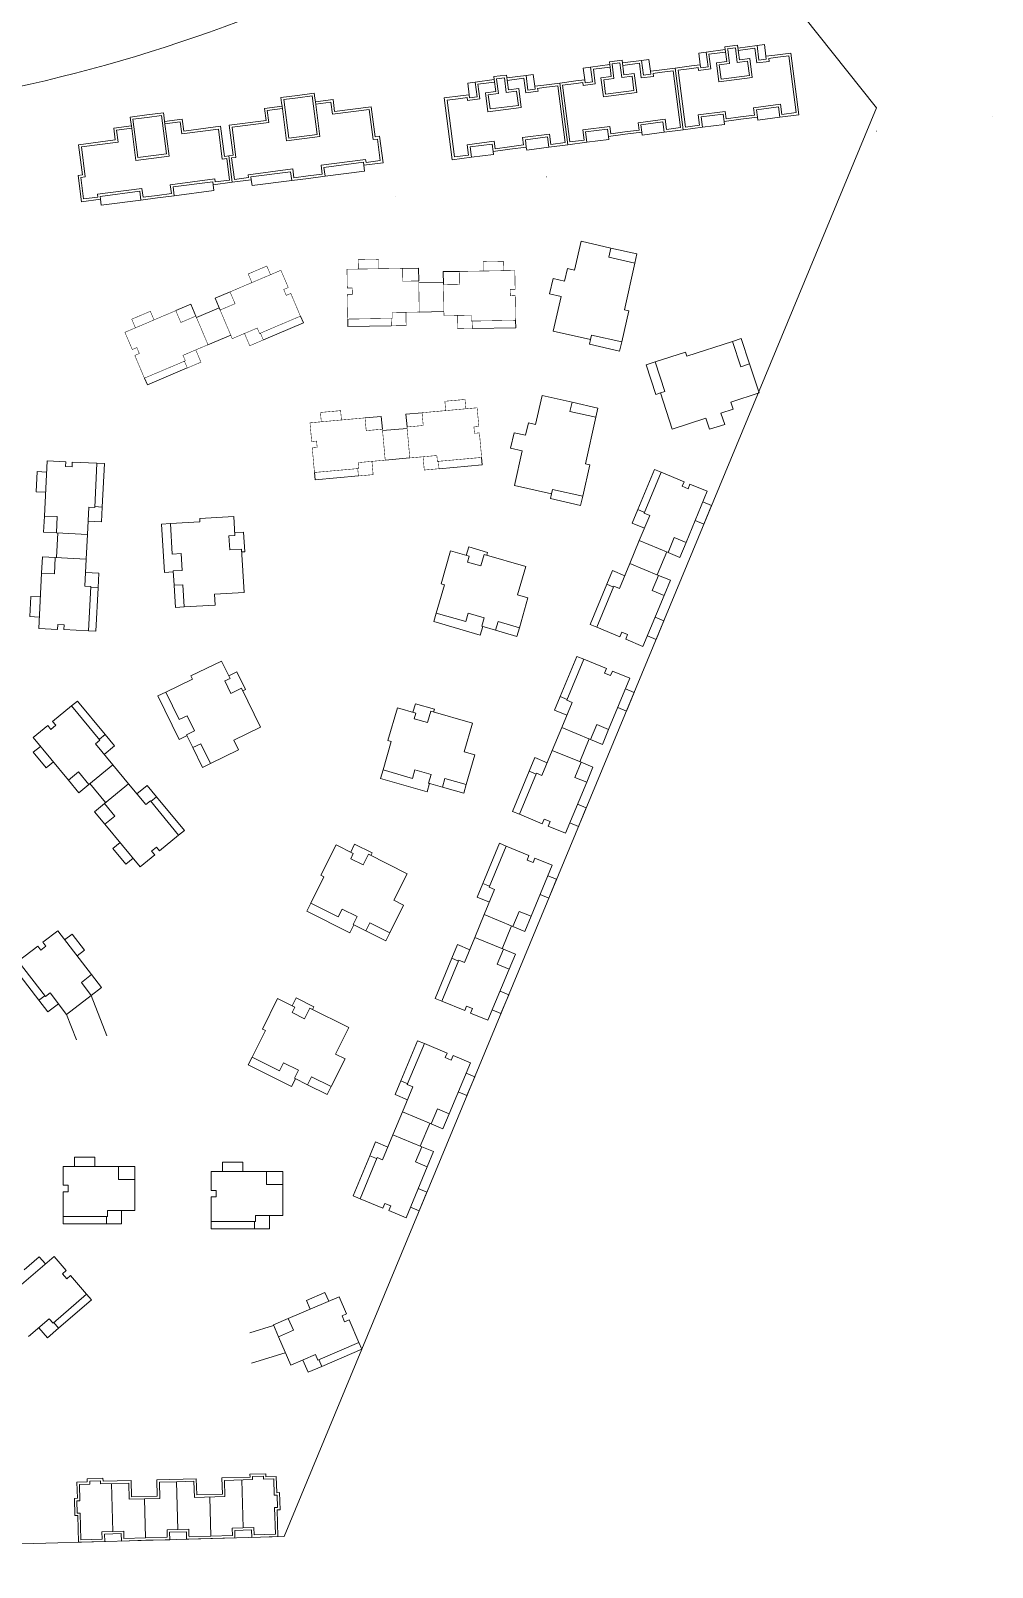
# Model space of a CAD drawing. Extents: x 195225 to 258225, y 4041 to 48538.
# Drawn here: x 206483 to 208431, y 7054 to 10166 of the extents above; entities that cross this region are included whole.
import ezdxf

# ---------------------------------------------------------------- set-up
doc = ezdxf.new("R2010")
doc.units = 0
doc.header["$LTSCALE"] = 1000
doc.header["$MEASUREMENT"] = 0
doc.layers.add('140', color=2, linetype='Continuous', lineweight=5)
doc.layers.add('DingDianTu', color=5, linetype='Continuous', lineweight=0)

# ---------------------------------------------------------------- blocks, each defined once
blk = doc.blocks.new('dafasfd')
at = {"layer": 'DingDianTu', "color": 7, "const_width": 100}
blk.add_lwpolyline([(36368038, 16363912), (36368954, 16361479), (36372042, 16362641), (36374261, 16356745), (36369114, 16354807), (36369537, 16353684), (36361113, 16350514), (36359352, 16355194), (36360288, 16355546), (36359830, 16356763), (36358894, 16356410), (36357556, 16359967)], close=True, dxfattribs=at)
for points in [[(36363546, 16362221), (36362876, 16363999), (36359039, 16362555), (36359708, 16360777)], [(36371734, 16355794), (36372686, 16353267), (36369878, 16352210), (36369350, 16353614)]]:
    blk.add_lwpolyline(points, dxfattribs=at)
at = {"layer": 'DingDianTu', "color": 7}
for points in [[(36368038, 16363912), (36371127, 16365074), (36372042, 16362641)], [(36369878, 16352210), (36361642, 16349110), (36361113, 16350514)]]:
    blk.add_lwpolyline(points, dxfattribs=at)
blk = doc.blocks.new('*E118')
at = {"layer": 'DingDianTu', "color": 7, "xscale": 0.001000002024510444, "yscale": 0.001000000163912773, "zscale": 0.001, "rotation": 339.3761177849276}
blk.add_blockref('dafasfd', (22613, -20413), dxfattribs=at)
blk = doc.blocks.new('*E117')
at = {"layer": 'DingDianTu', "color": 7, "xscale": 0.001000002024510444, "yscale": 0.001000000163912773, "zscale": 0.001, "rotation": 339.3761177849276}
blk.add_blockref('dafasfd', (22613, -20413), dxfattribs=at)
blk = doc.blocks.new('*E116')
at = {"layer": 'DingDianTu', "color": 7, "xscale": 0.001000002024510444, "yscale": 0.001000000163912773, "zscale": 0.001, "rotation": 339.3761177849276}
blk.add_blockref('dafasfd', (22613, -20413), dxfattribs=at)
blk = doc.blocks.new('*E115')
at = {"layer": 'DingDianTu', "color": 7, "xscale": 0.001000002024510444, "yscale": 0.001000000163912773, "zscale": 0.001, "rotation": 339.3761177849276}
blk.add_blockref('dafasfd', (22613, -20413), dxfattribs=at)
blk = doc.blocks.new('*E114')
at = {"layer": 'DingDianTu', "color": 7, "xscale": 0.001000002024510444, "yscale": 0.001000000163912773, "zscale": 0.001, "rotation": 339.3761177849276}
blk.add_blockref('dafasfd', (22612.58, -20413.34), dxfattribs=at)
blk = doc.blocks.new('*E113')
at = {"layer": 'DingDianTu', "color": 7, "xscale": 0.001000002024510444, "yscale": 0.001000000163912773, "zscale": 0.001, "rotation": 339.3761177849276}
blk.add_blockref('dafasfd', (22612.58, -20413.34), dxfattribs=at)
blk = doc.blocks.new('*E112')
at = {"layer": 'DingDianTu', "color": 7, "xscale": 0.001000002024510444, "yscale": 0.001000000163912773, "zscale": 0.001, "rotation": 339.3761177849276}
blk.add_blockref('dafasfd', (22612.58, -20413.34), dxfattribs=at)
blk = doc.blocks.new('*E111')
at = {"layer": 'DingDianTu', "color": 7, "xscale": 0.001000002024510444, "yscale": 0.001000000163912773, "zscale": 0.001, "rotation": 339.3761177849276}
blk.add_blockref('dafasfd', (22612.58, -20413.34), dxfattribs=at)
blk = doc.blocks.new('*E110')
at = {"layer": 'DingDianTu', "color": 7, "xscale": 0.001000002024510444, "yscale": 0.001000000163912773, "zscale": 0.001, "rotation": 339.3761177849276}
blk.add_blockref('dafasfd', (22612.58, -20413.34), dxfattribs=at)
blk = doc.blocks.new('*E109')
at = {"layer": 'DingDianTu', "color": 7, "xscale": 0.001000002024510444, "yscale": 0.001000000163912773, "zscale": 0.001, "rotation": 339.3761177849276}
blk.add_blockref('dafasfd', (22612.58, -20413.34), dxfattribs=at)

msp = doc.modelspace()

# ---------------------------------------------------------------- linework, layer by layer
at = {"layer": '140', "color": 7}
for p, q in [((208196.5, 10010), (207707.2, 10624.7)), ((207836.4, 10120.9), (207851.3, 10122.8)), ((207839.5, 10097.1), (207836.4, 10120.9)), ((207890, 10127.8), (207851.3, 10122.8)), ((207851.3, 10122.8), (207855.2, 10093)), ((207890.6, 10122.8), (207856.9, 10118.5)), ((207856.9, 10118.5), (207860.8, 10088.7)), ((207915, 10137.1), (207889.2, 10133.7)), ((207889.2, 10133.7), (207890, 10127.8)), ((207890, 10127.8), (207893.1, 10104)), ((207910.7, 10131.5), (207894.8, 10129.4)), ((207894.8, 10129.4), (207895, 10128.4)), ((207895, 10128.4), (207898.7, 10099.7)), ((207914.5, 10101.7), (207910.7, 10131.5)), ((207915.8, 10131.1), (207915, 10137.1)), ((207918.9, 10107.3), (207915, 10137.1)), ((207954.5, 10136.1), (207915.8, 10131.1)), ((207950.1, 10130.5), (207916.4, 10126.2)), ((207954, 10100.8), (207950.1, 10130.5)), ((207969.3, 10138.1), (207954.5, 10136.1)), ((207958.3, 10106.4), (207954.5, 10136.1)), ((207972.4, 10114.3), (207969.3, 10138.1)), ((207990.3, 10116.6), (207972.4, 10114.3)), ((208023, 10120.8), (207990.3, 10116.6)), ((208039.2, 9995.9), (208023, 10120.8)), ((207602.4, 10090.5), (207617.3, 10092.5)), ((207605.5, 10066.7), (207602.4, 10090.5)), ((207656, 10097.5), (207617.3, 10092.5)), ((207617.3, 10092.5), (207621.1, 10062.7)), ((207656.6, 10092.5), (207622.9, 10088.1)), ((207622.9, 10088.1), (207626.7, 10058.4)), ((207681, 10106.8), (207655.2, 10103.4)), ((207655.2, 10103.4), (207656, 10097.5)), ((207656, 10097.5), (207659, 10073.7)), ((207676.6, 10101.2), (207660.8, 10099.1)), ((207660.8, 10099.1), (207660.9, 10098.1)), ((207660.9, 10098.1), (207664.6, 10069.4)), ((207680.5, 10071.4), (207676.6, 10101.2)), ((207681.7, 10100.8), (207681, 10106.8)), ((207684.8, 10077), (207681, 10106.8)), ((207720.4, 10105.8), (207681.7, 10100.8)), ((207716.1, 10100.2), (207682.4, 10095.9)), ((207720, 10070.5), (207716.1, 10100.2)), ((207735.3, 10107.8), (207720.4, 10105.8)), ((207724.3, 10076.1), (207720.4, 10105.8)), ((207738.4, 10084), (207735.3, 10107.8)), ((207756.2, 10086.3), (207738.4, 10084)), ((207788.9, 10090.5), (207756.2, 10086.3)), ((207821.7, 10094.7), (207788.9, 10090.5)), ((207805.1, 9965.5), (207788.9, 10090.5)), ((207788.9, 10090.5), (207805.1, 9965.5)), ((207822.3, 10089.8), (207794.6, 10086.2)), ((207794.6, 10086.2), (207809.5, 9971.1)), ((207839.5, 10097.1), (207821.7, 10094.7)), ((207835.2, 10091.5), (207822.3, 10089.8)), ((207836, 10085.5), (207835.2, 10091.5)), ((207860.8, 10088.7), (207836, 10085.5)), ((207840.3, 10091.1), (207839.5, 10097.1)), ((207855.2, 10093), (207840.3, 10091.1)), ((207893.1, 10104), (207872.3, 10101.3)), ((207872.3, 10101.3), (207877.3, 10062.6)), ((207898.7, 10099.7), (207877.9, 10097)), ((207877.9, 10097), (207881.6, 10068.2)), ((207935.4, 10104.4), (207914.5, 10101.7)), ((207939.7, 10110), (207918.9, 10107.3)), ((207939.1, 10075.7), (207935.4, 10104.4)), ((207944.7, 10071.4), (207939.7, 10110)), ((207978.8, 10104), (207954, 10100.8)), ((207973.2, 10108.3), (207958.3, 10106.4)), ((207972.4, 10114.3), (207973.2, 10108.3)), ((207990.9, 10111.6), (207978, 10110)), ((207978, 10110), (207978.8, 10104)), ((208018.7, 10115.2), (207990.9, 10111.6)), ((208033.6, 10000.2), (208018.7, 10115.2)), ((207368.4, 10060.2), (207383.2, 10062.1)), ((207371.4, 10036.4), (207368.4, 10060.2)), ((207421.9, 10067.1), (207383.2, 10062.1)), ((207383.2, 10062.1), (207387.1, 10032.4)), ((207422.6, 10062.2), (207388.8, 10057.8)), ((207388.8, 10057.8), (207392.7, 10028.1)), ((207446.9, 10076.4), (207421.1, 10073.1)), ((207421.1, 10073.1), (207421.9, 10067.1)), ((207421.9, 10067.1), (207425, 10043.3)), ((207442.6, 10070.8), (207426.7, 10068.8)), ((207426.7, 10068.8), (207426.9, 10067.8)), ((207426.9, 10067.8), (207430.6, 10039)), ((207446.5, 10041.1), (207442.6, 10070.8)), ((207447.7, 10070.5), (207446.9, 10076.4)), ((207450.8, 10046.7), (207446.9, 10076.4)), ((207486.4, 10075.5), (207447.7, 10070.5)), ((207482.1, 10069.9), (207448.3, 10065.5)), ((207485.9, 10040.1), (207482.1, 10069.9)), ((207501.2, 10077.4), (207486.4, 10075.5)), ((207490.2, 10045.7), (207486.4, 10075.5)), ((207504.3, 10053.6), (207501.2, 10077.4)), ((207522.2, 10055.9), (207504.3, 10053.6)), ((207554.9, 10060.2), (207522.2, 10055.9)), ((207550.6, 10054.6), (207522.8, 10051)), ((207565.5, 9939.5), (207550.6, 10054.6)), ((207587.6, 10064.4), (207554.9, 10060.2)), ((207571.1, 9935.2), (207554.9, 10060.2)), ((207554.9, 10060.2), (207571.1, 9935.2)), ((207588.3, 10059.5), (207560.5, 10055.9)), ((207560.5, 10055.9), (207575.4, 9940.8)), ((207605.5, 10066.7), (207587.6, 10064.4)), ((207601.2, 10061.1), (207588.3, 10059.5)), ((207601.9, 10055.2), (207601.2, 10061.1)), ((207626.7, 10058.4), (207601.9, 10055.2)), ((207606.3, 10060.8), (207605.5, 10066.7)), ((207621.1, 10062.7), (207606.3, 10060.8)), ((207659, 10073.7), (207638.2, 10071)), ((207638.2, 10071), (207643.2, 10032.3)), ((207664.6, 10069.4), (207643.8, 10066.7)), ((207643.8, 10066.7), (207647.5, 10037.9)), ((207701.3, 10074.1), (207680.5, 10071.4)), ((207705.6, 10079.7), (207684.8, 10077)), ((207705.1, 10045.3), (207701.3, 10074.1)), ((207710.7, 10041), (207705.6, 10079.7)), ((207744.7, 10073.7), (207720, 10070.5)), ((207739.1, 10078), (207724.3, 10076.1)), ((207738.4, 10084), (207739.1, 10078)), ((207756.9, 10081.3), (207744, 10079.6)), ((207744, 10079.6), (207744.7, 10073.7)), ((207784.6, 10084.9), (207756.9, 10081.3)), ((207799.5, 9969.9), (207784.6, 10084.9)), ((207877.3, 10062.6), (207944.7, 10071.4)), ((207881.6, 10068.2), (207939.1, 10075.7)), ((207023.7, 10035.2), (206990, 10030.9)), ((206990, 10030.9), (206991.3, 10020.4)), ((207024.4, 10030.3), (206995.6, 10026.5)), ((206995.6, 10026.5), (207005.7, 9948.7)), ((207023.7, 10035.2), (207057.4, 10039.6)), ((207053.1, 10034), (207024.4, 10030.3)), ((207063.2, 9956.1), (207053.1, 10034)), ((207057.4, 10039.6), (207058.8, 10029.2)), ((207058.8, 10029.2), (207059.7, 10022)), ((207059.7, 10022), (207095.4, 10026.7)), ((207095.4, 10026.7), (207098.5, 10002.5)), ((207353.6, 10034.1), (207320.9, 10029.9)), ((207320.9, 10029.9), (207337.1, 9904.9)), ((207354.2, 10029.1), (207326.5, 10025.5)), ((207326.5, 10025.5), (207341.4, 9910.5)), ((207371.4, 10036.4), (207353.6, 10034.1)), ((207367.1, 10030.8), (207354.2, 10029.1)), ((207367.9, 10024.9), (207367.1, 10030.8)), ((207392.7, 10028.1), (207367.9, 10024.9)), ((207372.2, 10030.5), (207371.4, 10036.4)), ((207387.1, 10032.4), (207372.2, 10030.5)), ((207425, 10043.3), (207404.2, 10040.6)), ((207404.2, 10040.6), (207409.2, 10002)), ((207430.6, 10039), (207409.8, 10036.3)), ((207409.8, 10036.3), (207413.5, 10007.6)), ((207467.3, 10043.8), (207446.5, 10041.1)), ((207471.6, 10049.4), (207450.8, 10046.7)), ((207471, 10015), (207467.3, 10043.8)), ((207476.6, 10010.7), (207471.6, 10049.4)), ((207510.7, 10043.4), (207485.9, 10040.1)), ((207505.1, 10047.7), (207490.2, 10045.7)), ((207504.3, 10053.6), (207505.1, 10047.7)), ((207522.8, 10051), (207509.9, 10049.3)), ((207509.9, 10049.3), (207510.7, 10043.4)), ((207643.2, 10032.3), (207710.7, 10041)), ((207647.5, 10037.9), (207705.1, 10045.3)), ((206718.3, 9995.6), (206684.5, 9991.3)), ((206718.3, 9995.6), (206752, 10000)), ((206747.7, 9994.4), (206718.9, 9990.7)), ((206757.8, 9916.6), (206747.7, 9994.4)), ((206752, 10000), (206753.3, 9989.6)), ((206992.3, 10013.3), (206956.6, 10008.7)), ((206956.6, 10008.7), (206959.7, 9984.6)), ((206992.9, 10008.3), (206962.2, 10004.4)), ((206962.2, 10004.4), (206965.3, 9980.2)), ((206991.3, 10020.4), (206992.3, 10013.3)), ((206992.3, 10013.3), (207001.4, 9943.1)), ((206996.3, 7116), (208196.5, 10010)), ((207068.8, 9951.8), (207059.7, 10022)), ((207060.3, 10017.1), (207091.1, 10021.1)), ((207091.1, 10021.1), (207094.2, 9996.9)), ((207094.2, 9996.9), (207168.6, 10006.6)), ((207098.5, 10002.5), (207172.9, 10012.2)), ((207168.6, 10006.6), (207176.5, 9945.6)), ((207172.9, 10012.2), (207180.8, 9951.2)), ((207409.2, 10002), (207476.6, 10010.7)), ((207413.5, 10007.6), (207471, 10015)), ((207835.5, 9995.7), (207890.1, 10002.8)), ((207838.2, 9974.9), (207835.5, 9995.7)), ((207841.1, 9991.4), (207885.7, 9997.2)), ((207885.7, 9997.2), (207887.7, 9982.3)), ((207890.1, 10002.8), (207892, 9987.9)), ((207892, 9987.9), (207920.7, 9991.6)), ((207920.7, 9991.6), (207949.5, 9995.3)), ((207947.6, 10010.2), (208002.1, 10017.3)), ((207949.5, 9995.3), (207947.6, 10010.2)), ((207953.2, 10005.9), (207997.8, 10011.7)), ((207955.1, 9991), (207953.2, 10005.9)), ((207997.8, 10011.7), (208000.5, 9990.9)), ((208000.5, 9990.9), (208039.2, 9995.9)), ((208002.1, 10017.3), (208004.8, 9996.5)), ((208004.8, 9996.5), (208033.6, 10000.2)), ((206686.8, 9973.7), (206651.1, 9969.1)), ((206651.1, 9969.1), (206654.2, 9945)), ((206687.5, 9968.8), (206656.7, 9964.8)), ((206656.7, 9964.8), (206659.8, 9940.7)), ((206684.5, 9991.3), (206685.9, 9980.9)), ((206685.9, 9980.9), (206686.8, 9973.7)), ((206686.8, 9973.7), (206695.9, 9903.5)), ((206718.9, 9990.7), (206690.1, 9987)), ((206690.1, 9987), (206700.2, 9909.1)), ((206753.3, 9989.6), (206754.3, 9982.5)), ((206754.3, 9982.5), (206790, 9987.1)), ((206763.4, 9912.2), (206754.3, 9982.5)), ((206754.9, 9977.5), (206785.6, 9981.5)), ((206785.6, 9981.5), (206788.8, 9957.4)), ((206788.8, 9957.4), (206863.1, 9967)), ((206790, 9987.1), (206793.1, 9963)), ((206793.1, 9963), (206867.5, 9972.6)), ((206863.1, 9967), (206871, 9906)), ((206867.5, 9972.6), (206875.4, 9911.6)), ((206959.7, 9984.6), (206885.3, 9974.9)), ((206885.3, 9974.9), (206893.2, 9913.9)), ((206965.3, 9980.2), (206890.9, 9970.6)), ((206890.9, 9970.6), (206898.8, 9909.6)), ((207601.5, 9965.4), (207656, 9972.4)), ((207604.2, 9944.6), (207601.5, 9965.4)), ((207607.1, 9961.1), (207651.7, 9966.8)), ((207609.8, 9940.2), (207607.1, 9961.1)), ((207651.7, 9966.8), (207653.6, 9952)), ((207656, 9972.4), (207657.9, 9957.6)), ((207657.9, 9957.6), (207686.7, 9961.3)), ((207686.7, 9961.3), (207715.5, 9965)), ((207687.3, 9956.3), (207721.1, 9960.7)), ((207713.5, 9979.9), (207768.1, 9987)), ((207715.5, 9965), (207713.5, 9979.9)), ((207719.1, 9975.6), (207763.8, 9981.4)), ((207721.1, 9960.7), (207719.1, 9975.6)), ((207721.8, 9954.8), (207721.1, 9960.7)), ((207766.5, 9960.5), (207721.8, 9954.8)), ((207763.8, 9981.4), (207766.5, 9960.5)), ((207766.5, 9960.5), (207805.1, 9965.5)), ((207768.1, 9987), (207770.8, 9966.1)), ((207770.8, 9966.1), (207799.5, 9969.9)), ((207805.1, 9965.5), (207843.8, 9970.6)), ((207809.5, 9971.1), (207838.2, 9974.9)), ((207843.8, 9970.6), (207841.1, 9991.4)), ((207843.8, 9970.6), (207888.4, 9976.3)), ((207887.7, 9982.3), (207921.4, 9986.7)), ((207888.4, 9976.3), (207887.7, 9982.3)), ((207921.4, 9986.7), (207955.1, 9991)), ((207955.9, 9985.1), (207955.1, 9991)), ((208000.5, 9990.9), (207955.9, 9985.1)), ((206654.2, 9945), (206579.9, 9935.3)), ((206579.9, 9935.3), (206587.8, 9874.4)), ((206659.8, 9940.7), (206585.5, 9931)), ((206585.5, 9931), (206593.4, 9870.1)), ((207001.4, 9943.1), (207068.8, 9951.8)), ((207005.7, 9948.7), (207063.2, 9956.1)), ((207176.5, 9945.6), (207185.4, 9946.8)), ((207180.8, 9951.2), (207189.7, 9952.4)), ((207185.4, 9946.8), (207191.1, 9903.1)), ((207189.7, 9952.4), (207196.7, 9898.8)), ((207367.4, 9935.1), (207422, 9942.1)), ((207370.1, 9914.2), (207367.4, 9935.1)), ((207373, 9930.7), (207417.7, 9936.5)), ((207375.7, 9909.9), (207373, 9930.7)), ((207417.7, 9936.5), (207419.6, 9921.6)), ((207422, 9942.1), (207423.9, 9927.2)), ((207423.9, 9927.2), (207452.7, 9931)), ((207452.7, 9931), (207481.4, 9934.7)), ((207453.3, 9926), (207487, 9930.4)), ((207479.5, 9949.6), (207534, 9956.6)), ((207481.4, 9934.7), (207479.5, 9949.6)), ((207485.1, 9945.3), (207529.7, 9951)), ((207487, 9930.4), (207485.1, 9945.3)), ((207487.8, 9924.4), (207487, 9930.4)), ((207532.4, 9930.2), (207487.8, 9924.4)), ((207529.7, 9951), (207532.4, 9930.2)), ((207532.4, 9930.2), (207571.1, 9935.2)), ((207534, 9956.6), (207536.7, 9935.8)), ((207536.7, 9935.8), (207565.5, 9939.5)), ((207571.1, 9935.2), (207609.8, 9940.2)), ((207575.4, 9940.8), (207604.2, 9944.6)), ((207609.8, 9940.2), (207654.4, 9946)), ((207653.6, 9952), (207687.3, 9956.3)), ((207654.4, 9946), (207653.6, 9952)), ((206695.9, 9903.5), (206763.4, 9912.2)), ((206700.2, 9909.1), (206757.8, 9916.6)), ((206871, 9906), (206880, 9907.2)), ((206875.4, 9911.6), (206884.3, 9912.8)), ((206880, 9907.2), (206885.6, 9863.6)), ((206893.2, 9913.9), (206884.3, 9912.8)), ((206884.3, 9912.8), (206891.2, 9859.2)), ((206884.3, 9912.8), (206891.2, 9859.2)), ((206898.8, 9909.6), (206889.9, 9908.5)), ((206889.9, 9908.5), (206895.5, 9864.8)), ((207161.5, 9905.4), (207071.3, 9893.7)), ((207157.2, 9899.8), (207076.9, 9889.3)), ((207158, 9893.8), (207157.2, 9899.8)), ((207196.7, 9898.8), (207158, 9893.8)), ((207162.3, 9899.4), (207161.5, 9905.4)), ((207191.1, 9903.1), (207162.3, 9899.4)), ((207337.1, 9904.9), (207375.7, 9909.9)), ((207341.4, 9910.5), (207370.1, 9914.2)), ((207375.7, 9909.9), (207420.4, 9915.7)), ((207419.6, 9921.6), (207453.3, 9926)), ((207420.4, 9915.7), (207419.6, 9921.6)), ((206587.8, 9874.4), (206578.8, 9873.2)), ((206578.8, 9873.2), (206585.8, 9819.7)), ((206593.4, 9870.1), (206584.4, 9868.9)), ((206584.4, 9868.9), (206590.1, 9825.3)), ((206895.5, 9864.8), (206924.3, 9868.6)), ((206923.5, 9874.5), (207013.8, 9886.2)), ((206924.3, 9868.6), (206923.5, 9874.5)), ((206929.1, 9870.2), (207009.5, 9880.6)), ((206929.9, 9864.2), (206929.1, 9870.2)), ((207009.5, 9880.6), (207011.8, 9862.8)), ((207011.8, 9862.8), (207045.5, 9867.1)), ((207013.8, 9886.2), (207016.1, 9868.4)), ((207016.1, 9868.4), (207044.8, 9872.1)), ((207073.6, 9875.8), (207044.8, 9872.1)), ((207079.2, 9871.5), (207045.5, 9867.1)), ((207071.3, 9893.7), (207073.6, 9875.8)), ((207076.9, 9889.3), (207079.2, 9871.5)), ((207079.2, 9871.5), (207159.5, 9881.9)), ((207159.5, 9881.9), (207158, 9893.8)), ((206618.1, 9834.9), (206708.3, 9846.6)), ((206623.7, 9830.6), (206704, 9841)), ((206704, 9841), (206706.3, 9823.2)), ((206708.3, 9846.6), (206710.6, 9828.8)), ((206768.2, 9836.2), (206739.4, 9832.5)), ((206856.1, 9865.8), (206765.8, 9854.1)), ((206765.8, 9854.1), (206768.2, 9836.2)), ((206851.8, 9860.2), (206771.4, 9849.8)), ((206771.4, 9849.8), (206773.8, 9831.9)), ((206773.8, 9831.9), (206854.1, 9842.3)), ((206852.5, 9854.2), (206851.8, 9860.2)), ((206891.2, 9859.2), (206852.5, 9854.2)), ((206854.1, 9842.3), (206852.5, 9854.2)), ((206856.9, 9859.8), (206856.1, 9865.8)), ((206885.6, 9863.6), (206856.9, 9859.8)), ((206891.2, 9859.2), (206929.9, 9864.2)), ((206929.9, 9864.2), (206931.4, 9852.3)), ((206931.4, 9852.3), (207011.8, 9862.8)), ((206585.8, 9819.7), (206624.5, 9824.7)), ((206590.1, 9825.3), (206618.9, 9829)), ((206618.9, 9829), (206618.1, 9834.9)), ((206624.5, 9824.7), (206623.7, 9830.6)), ((206624.5, 9824.7), (206626, 9812.8)), ((206626, 9812.8), (206706.3, 9823.2)), ((206706.3, 9823.2), (206740, 9827.6)), ((206710.6, 9828.8), (206739.4, 9832.5)), ((206773.8, 9831.9), (206740, 9827.6)), ((207598, 9739.6), (207584.9, 9681.1)), ((207658.5, 9726), (207598, 9739.6)), ((207654.4, 9707.5), (207658.5, 9726)), ((207711.2, 9714.2), (207658.5, 9726)), ((207707, 9695.6), (207711.2, 9714.2)), ((207570.2, 9684.4), (207564.5, 9659)), ((207584.9, 9681.1), (207570.2, 9684.4)), ((207707, 9695.6), (207654.4, 9707.5)), ((207685.8, 9601), (207707, 9695.6)), ((207319.1, 9657.1), (207269.1, 9656.3)), ((207541.1, 9664.3), (207534.1, 9633)), ((207564.5, 9659), (207541.1, 9664.3)), ((207534.1, 9633), (207557.5, 9627.8)), ((207557.5, 9627.8), (207541.7, 9557.5)), ((206864.7, 9604.9), (206818.6, 9585.3)), ((207320.1, 9597.1), (207270.1, 9596.3)), ((207680.3, 9535.6), (207694.5, 9599)), ((207694.5, 9599), (207685.8, 9601)), ((207541.7, 9557.5), (207616.8, 9540.6)), ((206888.1, 9549.7), (206842.1, 9530.1)), ((207614.7, 9530.9), (207616.8, 9540.6)), ((207676.1, 9517.1), (207614.7, 9530.9)), ((207616.8, 9540.6), (207618.8, 9549.4)), ((207618.8, 9549.4), (207680.3, 9535.6)), ((207680.3, 9535.6), (207676.1, 9517.1)), ((207812.3, 9506.7), (207904.6, 9536.7)), ((207904.6, 9536.7), (207922.6, 9542.6)), ((207904.6, 9536.7), (207921.3, 9485.3)), ((207922.6, 9542.6), (207939.4, 9491.2)), ((207747.8, 9495.1), (207729.7, 9489.2)), ((207747.8, 9495.1), (207809.6, 9515.2)), ((207767.3, 9435.2), (207747.8, 9495.1)), ((207809.6, 9515.2), (207812.3, 9506.7)), ((207729.7, 9489.2), (207749.2, 9429.3)), ((207921.3, 9485.3), (207939.4, 9491.2)), ((207939.4, 9491.2), (207958.6, 9432.3)), ((207749.2, 9429.3), (207758.7, 9432.4)), ((207758.7, 9432.4), (207767.3, 9435.2)), ((207782.5, 9359.2), (207758.7, 9432.4)), ((207958.6, 9432.3), (207901.5, 9413.7)), ((207519.1, 9427.2), (207505.9, 9368.7)), ((207579.6, 9413.6), (207519.1, 9427.2)), ((207575.4, 9395.1), (207579.6, 9413.6)), ((207632.2, 9401.8), (207579.6, 9413.6)), ((207628.1, 9383.2), (207632.2, 9401.8)), ((207901.5, 9413.7), (207906.2, 9399.4)), ((207491.3, 9372), (207485.6, 9346.6)), ((207505.9, 9368.7), (207491.3, 9372)), ((207628.1, 9383.2), (207575.4, 9395.1)), ((207606.8, 9288.6), (207628.1, 9383.2)), ((207851, 9381.5), (207782.5, 9359.2)), ((207858.4, 9358.7), (207851, 9381.5)), ((207906.2, 9399.4), (207881.4, 9391.4)), ((207881.4, 9391.4), (207888.9, 9368.6)), ((207245.6, 9360.5), (207195.8, 9356)), ((207462.2, 9351.9), (207455.1, 9320.7)), ((207485.6, 9346.6), (207462.2, 9351.9)), ((207888.9, 9368.6), (207858.4, 9358.7)), ((207455.1, 9320.7), (207478.5, 9315.4)), ((207478.5, 9315.4), (207462.8, 9245.1)), ((206516.3, 9295), (206510.7, 9183.1)), ((206554.2, 9293.1), (206516.3, 9295)), ((206553.7, 9283.1), (206554.2, 9293.1)), ((206566.7, 9282.5), (206553.7, 9283.1)), ((206567.2, 9292.4), (206566.7, 9282.5)), ((206617.1, 9289.9), (206567.2, 9292.4)), ((206612.6, 9200.1), (206617.1, 9289.9)), ((206632.1, 9289.2), (206617.1, 9289.9)), ((206627.7, 9201.3), (206632.1, 9289.2)), ((207251, 9300.7), (207201.2, 9296.3)), ((207601.3, 9223.2), (207615.6, 9286.6)), ((207615.6, 9286.6), (207606.8, 9288.6)), ((207712.8, 9196.2), (207746.5, 9277.5)), ((207746.5, 9277.5), (207760.4, 9271.8)), ((206494.1, 9232), (206496.1, 9273)), ((206496.1, 9273), (206515.1, 9272)), ((207462.8, 9245.1), (207537.9, 9228.3)), ((207725.9, 9188.6), (207760.4, 9271.8)), ((207760.4, 9271.8), (207806.6, 9252.6)), ((207806.6, 9252.6), (207802.7, 9243.4)), ((207814.8, 9238.4), (207818.6, 9247.6)), ((207818.6, 9247.6), (207853.7, 9233.1)), ((206513.1, 9231.1), (206494.1, 9232)), ((207535.7, 9218.5), (207537.9, 9228.3)), ((207597.1, 9204.7), (207535.7, 9218.5)), ((207537.9, 9228.3), (207539.9, 9237)), ((207539.9, 9237), (207601.3, 9223.2)), ((207601.3, 9223.2), (207597.1, 9204.7)), ((207802.7, 9243.4), (207814.8, 9238.4)), ((207853.7, 9233.1), (207810.8, 9129.6)), ((206510.7, 9183.1), (206509, 9150.2)), ((206510.7, 9183.1), (206536.6, 9181.8)), ((206597.9, 9145.7), (206600.7, 9200.7)), ((206600.7, 9200.7), (206612.6, 9200.1)), ((206627.7, 9201.3), (206612.7, 9202.1)), ((206626.2, 9171.3), (206627.7, 9201.3)), ((206825.4, 9178.3), (206894.3, 9182.4)), ((206894.3, 9182.4), (206896.6, 9143.5)), ((207701.3, 9168.5), (207712.8, 9196.2)), ((207712.8, 9196.2), (207726.7, 9190.5)), ((207715.9, 9133.2), (207737, 9184)), ((207737, 9184), (207725.9, 9188.6)), ((207862.4, 9204.6), (207844.9, 9211.8)), ((207846.7, 9166.7), (207862.4, 9204.6)), ((206536.6, 9181.8), (206535, 9148.9)), ((206599.3, 9172.7), (206626.2, 9171.3)), ((206748, 9166.6), (206765.9, 9167.7)), ((206753.8, 9068.8), (206748, 9166.6)), ((206765.9, 9167.7), (206825.8, 9171.3)), ((206769.6, 9105.8), (206765.9, 9167.7)), ((206825.8, 9171.3), (206825.4, 9178.3)), ((207726.3, 9158.2), (207701.3, 9168.5)), ((207829.2, 9174), (207846.7, 9166.7)), ((206509, 9150.2), (206535, 9148.9)), ((206535, 9148.9), (206597.9, 9145.7)), ((206538, 9148.7), (206535.5, 9098.8)), ((206597.9, 9145.7), (206595.4, 9095.8)), ((206896.6, 9143.5), (206884.6, 9142.7)), ((206884.6, 9142.7), (206886.3, 9114.8)), ((206914.2, 9150.5), (206896.2, 9149.4)), ((206916.6, 9110.6), (206914.2, 9150.5)), ((207370.3, 9120.4), (207365.3, 9103.1)), ((207408.7, 9109.4), (207370.3, 9120.4)), ((207715.9, 9133.2), (207696.8, 9087)), ((207774.1, 9109.1), (207715.9, 9133.2)), ((207786.8, 9139.6), (207774.1, 9109.1)), ((207810.8, 9129.6), (207786.8, 9139.6)), ((207810.8, 9129.6), (207798.1, 9099.1)), ((206504.9, 9067.3), (206506.5, 9100.2)), ((206506.5, 9100.2), (206532.5, 9098.9)), ((206530.8, 9066), (206532.5, 9098.9)), ((206532.5, 9098.9), (206595.4, 9095.8)), ((206595.4, 9095.8), (206592.7, 9040.9)), ((206787.6, 9106.9), (206769.6, 9105.8)), ((206789.6, 9072.9), (206787.6, 9106.9)), ((206886.3, 9114.8), (206910.3, 9116.2)), ((206910.3, 9116.2), (206915.5, 9028.4)), ((206910.6, 9110.2), (206916.6, 9110.6)), ((207314.5, 9046), (207333.6, 9112.3)), ((207333.6, 9112.3), (207371.1, 9101.5)), ((207371.1, 9101.5), (207367.8, 9089.9)), ((207367.8, 9089.9), (207394.7, 9082.2)), ((207394.7, 9082.2), (207401.3, 9105.3)), ((207401.3, 9105.3), (207485.9, 9080.9)), ((207407.1, 9103.6), (207408.7, 9109.4)), ((207771.4, 9110.2), (207752.2, 9064)), ((207798.1, 9099.1), (207774.1, 9109.1)), ((206499.3, 8955.4), (206504.9, 9067.3)), ((206504.9, 9067.3), (206530.8, 9066)), ((206594.1, 9068.8), (206621, 9067.5)), ((206621, 9067.5), (206619.5, 9037.5)), ((206771.8, 9069.9), (206753.8, 9068.8)), ((206771.7, 9071.9), (206789.6, 9072.9)), ((206773.4, 9042.9), (206771.7, 9071.9)), ((207485.9, 9080.9), (207469.3, 9023.3)), ((207661.5, 9072.4), (207650, 9044.7)), ((207686.4, 9062.1), (207661.5, 9072.4)), ((207696.8, 9087), (207675.7, 9036.2)), ((207755, 9062.9), (207696.8, 9087)), ((207742.3, 9032.4), (207755, 9062.9)), ((207779, 9052.9), (207755, 9062.9)), ((206592.7, 9040.9), (206604.6, 9040.3)), ((206604.6, 9040.3), (206600.1, 8950.4)), ((206619.5, 9037.5), (206604.5, 9038.3)), ((206619.5, 9037.5), (206615.1, 8949.6)), ((206791.4, 9044), (206773.4, 9042.9)), ((206776.1, 8998), (206773.4, 9042.9)), ((206794, 8999.1), (206791.4, 9044)), ((206915.5, 9028.4), (206855.6, 9024.8)), ((207304.6, 8986.4), (207321.2, 9044)), ((207321.2, 9044), (207314.5, 9046)), ((207650, 9044.7), (207616.3, 8963.4)), ((207664.6, 9040.8), (207630.1, 8957.7)), ((207650, 9044.7), (207663.9, 9039)), ((207675.7, 9036.2), (207664.6, 9040.8)), ((207766.3, 9022.4), (207742.3, 9032.4)), ((207766.3, 9022.4), (207779, 9052.9)), ((206483.5, 9020.3), (206481.4, 8979.3)), ((206502.5, 9019.3), (206483.5, 9020.3)), ((206794, 8999.1), (206776.1, 8998)), ((206856.9, 9002.8), (206794, 8999.1)), ((206855.6, 9024.8), (206856.9, 9002.8)), ((207469.3, 9023.3), (207490.4, 9017.2)), ((207490.4, 9017.2), (207473, 8956.6)), ((207723.4, 8919), (207766.3, 9022.4)), ((206481.4, 8979.3), (206500.4, 8978.4)), ((207299.7, 8969.1), (207304.6, 8986.4)), ((207393.8, 8942), (207299.7, 8969.1)), ((207364.2, 8969.2), (207304.6, 8986.4)), ((207369.2, 8986.5), (207364.2, 8969.2)), ((207401.9, 8977.1), (207369.2, 8986.5)), ((207396.9, 8959.8), (207401.9, 8977.1)), ((207429.7, 8969.1), (207424.8, 8951.8)), ((207473, 8956.6), (207429.7, 8969.1)), ((207748, 8978.1), (207765.5, 8970.8)), ((207765.5, 8970.8), (207749.8, 8933)), ((206537.2, 8953.5), (206499.3, 8955.4)), ((206537.7, 8963.5), (206537.2, 8953.5)), ((206550.7, 8962.9), (206537.7, 8963.5)), ((206550.2, 8952.9), (206550.7, 8962.9)), ((206600.1, 8950.4), (206550.2, 8952.9)), ((206615.1, 8949.6), (206600.1, 8950.4)), ((207398.8, 8959.3), (207393.8, 8942)), ((207424.8, 8951.8), (207396.9, 8959.8)), ((207468, 8939.3), (207424.8, 8951.8)), ((207473, 8956.6), (207468, 8939.3)), ((207616.3, 8963.4), (207630.1, 8957.7)), ((207630.1, 8957.7), (207676.3, 8938.5)), ((207676.3, 8938.5), (207680.2, 8947.8)), ((207680.2, 8947.8), (207692.2, 8942.8)), ((207692.2, 8942.8), (207688.3, 8933.5)), ((207688.3, 8933.5), (207723.4, 8919)), ((207749.8, 8933), (207732.2, 8940.2)), ((206807.6, 8859), (206869.7, 8889.2)), ((206869.7, 8889.2), (206886.8, 8854.2)), ((207555.8, 8817.5), (207589.5, 8898.8)), ((207568.9, 8809.9), (207603.3, 8893)), ((207589.5, 8898.8), (207603.3, 8893)), ((207603.3, 8893), (207649.5, 8873.9)), ((207649.5, 8873.9), (207645.7, 8864.6)), ((206756.8, 8826.4), (206810.7, 8852.7)), ((206810.7, 8852.7), (206807.6, 8859)), ((206886.8, 8854.2), (206876, 8848.9)), ((206876, 8848.9), (206888.2, 8823.7)), ((206900.3, 8867.4), (206884.1, 8859.6)), ((206917.8, 8831.5), (206900.3, 8867.4)), ((207645.7, 8864.6), (207657.7, 8859.7)), ((207696.6, 8854.3), (207653.7, 8750.9)), ((207657.7, 8859.7), (207661.5, 8868.9)), ((207661.5, 8868.9), (207696.6, 8854.3)), ((206740.6, 8818.5), (206756.8, 8826.4)), ((206783.5, 8730.4), (206740.6, 8818.5)), ((206783.9, 8770.7), (206756.8, 8826.4)), ((206888.2, 8823.7), (206909.8, 8834.3)), ((206909.8, 8834.3), (206948.4, 8755.2)), ((206912.4, 8828.9), (206917.8, 8831.5)), ((207544.3, 8789.8), (207555.8, 8817.5)), ((207555.8, 8817.5), (207569.6, 8811.7)), ((207579.9, 8805.3), (207568.9, 8809.9)), ((207705.4, 8825.8), (207687.8, 8833.1)), ((207689.7, 8787.9), (207705.4, 8825.8)), ((206565.9, 8798.7), (206527.3, 8766.8)), ((206577.4, 8808.2), (206565.9, 8798.7)), ((206623.2, 8729.3), (206565.9, 8798.7)), ((206633.5, 8740.4), (206577.4, 8808.2)), ((206800.1, 8778.6), (206783.9, 8770.7)), ((206815, 8748), (206800.1, 8778.6)), ((207206.6, 8728.3), (207225.7, 8794.6)), ((207225.7, 8794.6), (207263.2, 8783.8)), ((207262.4, 8802.8), (207257.4, 8785.5)), ((207263.2, 8783.8), (207259.9, 8772.3)), ((207300.8, 8791.7), (207262.4, 8802.8)), ((207286.8, 8764.5), (207293.4, 8787.6)), ((207293.4, 8787.6), (207378, 8763.2)), ((207299.2, 8785.9), (207300.8, 8791.7)), ((207569.2, 8779.4), (207544.3, 8789.8)), ((207558.9, 8754.5), (207579.9, 8805.3)), ((207672.1, 8795.2), (207689.7, 8787.9)), ((206517.3, 8758.5), (206488.1, 8734.3)), ((206523.7, 8750.8), (206517.3, 8758.5)), ((206533.7, 8759.1), (206523.7, 8750.8)), ((206527.3, 8766.8), (206533.7, 8759.1)), ((206798.8, 8740.1), (206815, 8748)), ((206948.4, 8755.2), (206894.4, 8728.9)), ((207259.9, 8772.3), (207286.8, 8764.5)), ((207378, 8763.2), (207361.4, 8705.6)), ((207558.9, 8754.5), (207539.7, 8708.3)), ((207617.1, 8730.4), (207558.9, 8754.5)), ((207629.7, 8760.8), (207617.1, 8730.4)), ((207653.7, 8750.9), (207629.7, 8760.8)), ((207653.7, 8750.9), (207641.1, 8720.4)), ((206488.1, 8734.3), (206559.5, 8648)), ((206488.1, 8704.4), (206502.7, 8716.5)), ((206614, 8721.7), (206623.2, 8729.3)), ((206649.1, 8679.3), (206614, 8721.7)), ((206633.5, 8740.4), (206622, 8730.9)), ((206631.9, 8700.1), (206652.7, 8717.3)), ((206652.7, 8717.3), (206633.5, 8740.4)), ((206799.7, 8738.3), (206783.5, 8730.4)), ((206811.5, 8714), (206798.8, 8740.1)), ((206827.7, 8721.9), (206811.5, 8714)), ((206847.4, 8681.5), (206827.7, 8721.9)), ((206894.4, 8728.9), (206904.1, 8709.1)), ((207196.8, 8668.7), (207213.4, 8726.3)), ((207213.4, 8726.3), (207206.6, 8728.3)), ((207614.3, 8731.5), (207595.2, 8685.3)), ((207641.1, 8720.4), (207617.1, 8730.4)), ((206514.2, 8672.8), (206488.1, 8704.4)), ((206528.9, 8685), (206514.2, 8672.8)), ((206831.3, 8673.6), (206811.5, 8714)), ((206904.1, 8709.1), (206847.4, 8681.5)), ((207361.4, 8705.6), (207382.5, 8699.5)), ((207382.5, 8699.5), (207365.1, 8639)), ((207504.4, 8693.7), (207492.9, 8666)), ((207529.4, 8683.3), (207504.4, 8693.7)), ((207539.7, 8708.3), (207518.6, 8657.5)), ((207597.9, 8684.2), (207539.7, 8708.3)), ((206559.5, 8648), (206579.5, 8664.6)), ((206579.5, 8664.6), (206600.5, 8639.1)), ((206600.5, 8639.1), (206649.1, 8679.3)), ((206649.1, 8679.3), (206680.9, 8640.8)), ((206847.4, 8681.5), (206831.3, 8673.6)), ((207191.8, 8651.4), (207196.8, 8668.7)), ((207256.3, 8651.5), (207196.8, 8668.7)), ((207261.3, 8668.8), (207256.3, 8651.5)), ((207294, 8659.4), (207261.3, 8668.8)), ((207289, 8642.1), (207294, 8659.4)), ((207492.9, 8666), (207459.2, 8584.7)), ((207507.6, 8662.1), (207473.1, 8578.9)), ((207492.9, 8666), (207506.8, 8660.2)), ((207518.6, 8657.5), (207507.6, 8662.1)), ((207585.3, 8653.7), (207597.9, 8684.2)), ((207609.3, 8643.7), (207585.3, 8653.7)), ((207621.9, 8674.2), (207597.9, 8684.2)), ((207609.3, 8643.7), (207621.9, 8674.2)), ((206559.5, 8648), (206580.5, 8622.6)), ((206580.5, 8622.6), (206600.5, 8639.1)), ((206602.8, 8641), (206634.7, 8602.5)), ((206632.4, 8600.6), (206680.9, 8640.8)), ((206680.9, 8640.8), (206716, 8598.4)), ((206698.2, 8620), (206719, 8637.2)), ((206719, 8637.2), (206738.1, 8614.1)), ((207286, 8624.3), (207191.8, 8651.4)), ((207290.9, 8641.6), (207286, 8624.3)), ((207316.9, 8634.1), (207289, 8642.1)), ((207321.9, 8651.4), (207316.9, 8634.1)), ((207360.1, 8621.7), (207316.9, 8634.1)), ((207365.1, 8639), (207321.9, 8651.4)), ((207365.1, 8639), (207360.1, 8621.7)), ((207566.4, 8540.3), (207609.3, 8643.7)), ((206612.4, 8584), (206632.4, 8600.6)), ((206653.5, 8575.2), (206632.4, 8600.6)), ((206716, 8598.4), (206725.3, 8606.1)), ((206725.3, 8606.1), (206782.6, 8536.7)), ((206738.1, 8614.1), (206726.5, 8604.5)), ((206738.1, 8614.1), (206794.2, 8546.3)), ((207590.9, 8599.4), (207608.5, 8592.1)), ((207608.5, 8592.1), (207592.7, 8554.2)), ((206633.4, 8558.6), (206612.4, 8584)), ((206633.4, 8558.6), (206653.5, 8575.2)), ((207459.2, 8584.7), (207473.1, 8578.9)), ((207473.1, 8578.9), (207519.3, 8559.8)), ((207519.3, 8559.8), (207523.1, 8569)), ((207523.1, 8569), (207535.1, 8564)), ((207535.1, 8564), (207531.3, 8554.8)), ((207592.7, 8554.2), (207575.2, 8561.5)), ((206704.8, 8472.3), (206633.4, 8558.6)), ((206782.6, 8536.7), (206744.1, 8504.8)), ((206794.2, 8546.3), (206782.6, 8536.7)), ((207531.3, 8554.8), (207566.4, 8540.3)), ((206664, 8521.6), (206649.4, 8509.5)), ((206649.4, 8509.5), (206675.5, 8477.9)), ((206737.7, 8512.5), (206727.7, 8504.3)), ((206727.7, 8504.3), (206734.1, 8496.6)), ((206744.1, 8504.8), (206737.7, 8512.5)), ((207070.8, 8455.4), (207101.7, 8517.1)), ((207101.7, 8517.1), (207136.5, 8499.6)), ((207139.2, 8518.4), (207131.2, 8502.3)), ((207136.5, 8499.6), (207131.2, 8488.9)), ((207175, 8500.5), (207139.2, 8518.4)), ((207156.2, 8476.4), (207167, 8497.8)), ((207167, 8497.8), (207245.6, 8458.4)), ((207172.3, 8495.1), (207175, 8500.5)), ((207398.7, 8438.8), (207432.4, 8520.1)), ((207411.8, 8431.2), (207446.2, 8514.3)), ((207432.4, 8520.1), (207446.2, 8514.3)), ((207446.2, 8514.3), (207492.4, 8495.2)), ((206675.5, 8477.9), (206690.2, 8490)), ((206734.1, 8496.6), (206704.8, 8472.3)), ((207131.2, 8488.9), (207156.2, 8476.4)), ((207492.4, 8495.2), (207488.6, 8485.9)), ((207488.6, 8485.9), (207500.6, 8480.9)), ((207539.5, 8475.6), (207496.6, 8372.2)), ((207500.6, 8480.9), (207504.4, 8490.2)), ((207504.4, 8490.2), (207539.5, 8475.6)), ((207050.2, 8398.6), (207077, 8452.3)), ((207077, 8452.3), (207070.8, 8455.4)), ((207245.6, 8458.4), (207218.8, 8404.8)), ((207387.2, 8411.1), (207398.7, 8438.8)), ((207398.7, 8438.8), (207412.5, 8433)), ((207548.3, 8447.1), (207530.7, 8454.4)), ((207532.6, 8409.2), (207548.3, 8447.1)), ((207218.8, 8404.8), (207238.4, 8394.9)), ((207412.1, 8400.7), (207387.2, 8411.1)), ((207401.8, 8375.8), (207422.8, 8426.6)), ((207422.8, 8426.6), (207411.8, 8431.2)), ((207515, 8416.5), (207532.6, 8409.2)), ((207042.1, 8382.5), (207050.2, 8398.6)), ((207129.7, 8338.6), (207042.1, 8382.5)), ((207105.6, 8370.8), (207050.2, 8398.6)), ((207113.7, 8386.9), (207105.6, 8370.8)), ((207144.1, 8371.7), (207113.7, 8386.9)), ((207238.4, 8394.9), (207210.2, 8338.6)), ((207401.8, 8375.8), (207382.6, 8329.6)), ((207460, 8351.6), (207401.8, 8375.8)), ((207472.6, 8382.1), (207460, 8351.6)), ((207496.6, 8372.2), (207472.6, 8382.1)), ((206507.6, 8319.6), (206537.7, 8342.8)), ((206537.7, 8342.8), (206606.1, 8254.1)), ((207137.8, 8354.7), (207129.7, 8338.6)), ((207136, 8355.6), (207144.1, 8371.7)), ((207161.9, 8342.6), (207136, 8355.6)), ((207170, 8358.7), (207161.9, 8342.6)), ((207202.2, 8322.5), (207161.9, 8342.6)), ((207210.2, 8338.6), (207170, 8358.7)), ((207457.2, 8352.8), (207438.1, 8306.6)), ((207484, 8341.7), (207460, 8351.6)), ((207496.6, 8372.2), (207484, 8341.7)), ((206457.7, 8281.1), (206497.3, 8311.7)), ((206497.3, 8311.7), (206503.4, 8303.7)), ((206503.4, 8303.7), (206513.7, 8311.7)), ((206513.7, 8311.7), (206507.6, 8319.6)), ((206566.8, 8336.2), (206551.7, 8324.6)), ((206591.8, 8303.7), (206566.8, 8336.2)), ((207210.2, 8338.6), (207202.2, 8322.5)), ((207347.3, 8315), (207335.8, 8287.3)), ((207372.3, 8304.6), (207347.3, 8315)), ((207382.6, 8329.6), (207361.6, 8278.8)), ((207440.8, 8305.4), (207382.6, 8329.6)), ((206512.7, 8209.9), (206457.7, 8281.1)), ((206576.8, 8292.1), (206591.8, 8303.7)), ((207335.8, 8287.3), (207302.1, 8206)), ((207350.5, 8283.4), (207316, 8200.2)), ((207335.8, 8287.3), (207349.7, 8281.5)), ((207361.6, 8278.8), (207350.5, 8283.4)), ((207428.2, 8275), (207440.8, 8305.4)), ((207464.8, 8295.5), (207440.8, 8305.4)), ((207452.2, 8265), (207464.8, 8295.5)), ((206499.6, 8202.3), (206445.8, 8272)), ((206606.1, 8254.1), (206585.5, 8238.2)), ((206606.1, 8254.1), (206626.2, 8228)), ((207409.3, 8161.5), (207452.2, 8265)), ((207452.2, 8265), (207428.2, 8275)), ((206585.5, 8238.2), (206605.6, 8212.1)), ((206626.2, 8228), (206605.6, 8212.1)), ((207433.8, 8220.7), (207451.4, 8213.4)), ((206499.6, 8202.3), (206511.4, 8211.4)), ((206517.9, 8178.5), (206499.6, 8202.3)), ((206522.2, 8217.2), (206512.7, 8209.9)), ((206539.3, 8195), (206517.9, 8178.5)), ((206555.7, 8173.6), (206522.2, 8217.2)), ((206605.6, 8212.1), (206555.7, 8173.6)), ((206605.2, 8211.8), (206637.3, 8130.3)), ((206952.3, 8143.9), (206983.2, 8205.6)), ((206983.2, 8205.6), (207018.1, 8188.1)), ((207020.8, 8206.9), (207012.7, 8190.8)), ((207018.1, 8188.1), (207012.7, 8177.4)), ((207056.6, 8189), (207020.8, 8206.9)), ((207037.8, 8164.8), (207048.5, 8186.3)), ((207048.5, 8186.3), (207127.2, 8146.9)), ((207053.9, 8183.6), (207056.6, 8189)), ((207302.1, 8206), (207316, 8200.2)), ((207316, 8200.2), (207362.2, 8181.1)), ((207362.2, 8181.1), (207366, 8190.3)), ((207366, 8190.3), (207378, 8185.3)), ((207451.4, 8213.4), (207435.6, 8175.5)), ((206555.7, 8173.6), (206576, 8122.3)), ((207012.7, 8177.4), (207037.8, 8164.8)), ((207378, 8185.3), (207374.2, 8176.1)), ((207374.2, 8176.1), (207409.3, 8161.5)), ((207435.6, 8175.5), (207418.1, 8182.8)), ((206931.7, 8087.1), (206958.6, 8140.7)), ((206958.6, 8140.7), (206952.3, 8143.9)), ((207127.2, 8146.9), (207100.3, 8093.2)), ((207100.3, 8093.2), (207120, 8083.4)), ((207232.8, 8038.8), (207266.5, 8120.1)), ((207245.9, 8031.2), (207280.4, 8114.3)), ((207266.5, 8120.1), (207280.4, 8114.3)), ((207280.4, 8114.3), (207326.6, 8095.2)), ((207326.6, 8095.2), (207322.7, 8085.9)), ((206923.7, 8071), (206931.7, 8087.1)), ((207011.3, 8027.1), (206923.7, 8071)), ((206987.2, 8059.3), (206931.7, 8087.1)), ((206995.2, 8075.4), (206987.2, 8059.3)), ((207025.6, 8060.2), (206995.2, 8075.4)), ((207120, 8083.4), (207091.8, 8027.1)), ((207322.7, 8085.9), (207334.7, 8081)), ((207373.7, 8075.6), (207330.8, 7972.2)), ((207334.7, 8081), (207338.6, 8090.2)), ((207338.6, 8090.2), (207373.7, 8075.6)), ((207019.4, 8043.2), (207011.3, 8027.1)), ((207017.6, 8044.1), (207025.6, 8060.2)), ((207043.5, 8031.1), (207017.6, 8044.1)), ((207051.6, 8047.2), (207043.5, 8031.1)), ((207083.7, 8011), (207043.5, 8031.1)), ((207091.8, 8027.1), (207051.6, 8047.2)), ((207221.3, 8011.1), (207232.8, 8038.8)), ((207232.8, 8038.8), (207246.7, 8033)), ((207257, 8026.6), (207245.9, 8031.2)), ((207382.4, 8047.1), (207364.9, 8054.4)), ((207366.7, 8009.2), (207382.4, 8047.1)), ((207091.8, 8027.1), (207083.7, 8011)), ((207246.3, 8000.7), (207221.3, 8011.1)), ((207235.9, 7975.8), (207257, 8026.6)), ((207349.2, 8016.5), (207366.7, 8009.2)), ((207235.9, 7975.8), (207216.8, 7929.6)), ((207294.1, 7951.7), (207235.9, 7975.8)), ((207306.8, 7982.1), (207294.1, 7951.7)), ((207330.8, 7972.2), (207306.8, 7982.1)), ((207330.8, 7972.2), (207318.1, 7941.7)), ((207291.4, 7952.8), (207272.2, 7906.6)), ((207318.1, 7941.7), (207294.1, 7951.7)), ((207181.5, 7915), (207170, 7887.3)), ((207206.4, 7904.7), (207181.5, 7915)), ((207216.8, 7929.6), (207195.7, 7878.8)), ((207275, 7905.5), (207216.8, 7929.6)), ((206571.8, 7884.3), (206571.8, 7865.3)), ((206612.8, 7884.3), (206571.8, 7884.3)), ((206612.8, 7865.3), (206612.8, 7884.3)), ((207170, 7887.3), (207136.3, 7806)), ((207184.6, 7883.4), (207150.1, 7800.2)), ((207170, 7887.3), (207183.8, 7881.5)), ((207195.7, 7878.8), (207184.6, 7883.4)), ((207262.3, 7875), (207275, 7905.5)), ((207286.3, 7865), (207262.3, 7875)), ((207299, 7895.5), (207275, 7905.5)), ((207286.3, 7865), (207299, 7895.5)), ((206548.8, 7865.3), (206660.8, 7865.3)), ((206548.8, 7827.3), (206548.8, 7865.3)), ((206660.8, 7865.3), (206693.8, 7865.3)), ((206660.8, 7865.3), (206660.8, 7839.3)), ((206693.8, 7865.3), (206693.8, 7839.3)), ((206848.6, 7855), (206960.6, 7855)), ((206848.6, 7817), (206848.6, 7855)), ((206871.6, 7874), (206871.6, 7855)), ((206912.6, 7874), (206871.6, 7874)), ((206912.6, 7855), (206912.6, 7874)), ((206960.6, 7855), (206993.6, 7855)), ((206960.6, 7855), (206960.6, 7829)), ((206993.6, 7855), (206993.6, 7829)), ((207243.4, 7761.6), (207286.3, 7865)), ((206558.8, 7827.3), (206548.8, 7827.3)), ((206548.8, 7814.3), (206558.8, 7814.3)), ((206548.8, 7764.3), (206548.8, 7814.3)), ((206558.8, 7814.3), (206558.8, 7827.3)), ((206660.8, 7839.3), (206693.8, 7839.3)), ((206693.8, 7839.3), (206693.8, 7776.3)), ((206858.6, 7817), (206848.6, 7817)), ((206858.6, 7804), (206858.6, 7817)), ((206960.6, 7829), (206993.6, 7829)), ((206993.6, 7829), (206993.6, 7766)), ((207267.9, 7820.7), (207285.5, 7813.4)), ((207285.5, 7813.4), (207269.8, 7775.5)), ((206848.6, 7804), (206858.6, 7804)), ((206848.6, 7754), (206848.6, 7804)), ((207136.3, 7806), (207150.1, 7800.2)), ((207150.1, 7800.2), (207196.3, 7781.1)), ((207196.3, 7781.1), (207200.1, 7790.3)), ((207200.1, 7790.3), (207212.2, 7785.4)), ((207212.2, 7785.4), (207208.3, 7776.1)), ((207269.8, 7775.5), (207252.2, 7782.8)), ((206548.8, 7749.3), (206548.8, 7764.3)), ((206638.8, 7764.3), (206548.8, 7764.3)), ((206636.8, 7749.3), (206636.8, 7764.3)), ((206638.8, 7776.3), (206638.8, 7764.3)), ((206693.8, 7776.3), (206638.8, 7776.3)), ((206666.8, 7776.3), (206666.8, 7749.3)), ((206848.6, 7739), (206848.6, 7754)), ((206938.6, 7754), (206848.6, 7754)), ((206936.6, 7739), (206936.6, 7754)), ((206938.6, 7766), (206938.6, 7754)), ((206993.6, 7766), (206938.6, 7766)), ((206966.6, 7766), (206966.6, 7739)), ((207208.3, 7776.1), (207243.4, 7761.6)), ((206636.8, 7749.3), (206548.8, 7749.3)), ((206666.8, 7749.3), (206636.8, 7749.3)), ((206936.6, 7739), (206848.6, 7739)), ((206966.6, 7739), (206936.6, 7739)), ((206530.2, 7683.2), (206445.5, 7610)), ((206469.4, 7655.8), (206500.4, 7682.6)), ((206500.4, 7682.6), (206512.8, 7668.2)), ((206555.1, 7654.5), (206530.2, 7683.2)), ((206547.5, 7647.9), (206555.1, 7654.5)), ((206556, 7638.1), (206547.5, 7647.9)), ((206563.6, 7644.6), (206556, 7638.1)), ((206596.2, 7606.8), (206563.6, 7644.6)), ((206528.1, 7548), (206596.2, 7606.8)), ((206539.5, 7537.9), (206606, 7595.5)), ((206606, 7595.5), (206596.2, 7606.8)), ((207107.8, 7601.6), (207004.8, 7557.5)), ((207041.4, 7593.9), (207079.1, 7610)), ((207079.1, 7610), (207086.6, 7592.6)), ((207122.7, 7566.7), (207107.8, 7601.6)), ((207048.9, 7576.4), (207041.4, 7593.9)), ((207113.6, 7562.8), (207122.7, 7566.7)), ((206478.7, 7521.1), (206520.3, 7557)), ((206499.1, 7538.7), (206516.8, 7518.3)), ((206516.8, 7518.3), (206539.5, 7537.9)), ((206520.3, 7557), (206528.1, 7548)), ((206539.5, 7537.9), (206529.6, 7549.3)), ((206926.8, 7528.6), (206974.9, 7543.5)), ((207004.8, 7557.5), (206974.5, 7544.4)), ((206974.5, 7544.4), (206984.8, 7520.5)), ((207015.1, 7533.6), (206984.8, 7520.5)), ((207004.8, 7557.5), (207015.1, 7533.6)), ((207118.7, 7550.8), (207113.6, 7562.8)), ((207127.9, 7554.8), (207118.7, 7550.8)), ((207147.6, 7508.8), (207127.9, 7554.8)), ((206984.8, 7520.5), (207009.6, 7462.7)), ((207064.9, 7473.3), (207147.6, 7508.8)), ((207153.5, 7495), (207147.6, 7508.8)), ((206930.3, 7466.9), (206998.7, 7488.1)), ((207009.6, 7462.7), (207060.2, 7484.4)), ((207034.4, 7473.3), (207045.1, 7448.5)), ((207060.2, 7484.4), (207064.9, 7473.3)), ((207072.6, 7460.3), (207066.7, 7474.1)), ((207072.6, 7460.3), (207153.5, 7495)), ((207045.1, 7448.5), (207072.6, 7460.3)), ((206576.5, 7226.2), (206597.5, 7226.8)), ((206577.4, 7193.2), (206576.5, 7226.2)), ((206581.6, 7221.3), (206602.6, 7221.9)), ((206582.6, 7188.4), (206581.6, 7221.3)), ((206597.3, 7232.8), (206629.3, 7233.7)), ((206597.5, 7226.8), (206597.3, 7232.8)), ((206602.5, 7227.9), (206624.4, 7228.5)), ((206602.6, 7221.9), (206602.5, 7227.9)), ((206624.4, 7228.5), (206624.6, 7222.6)), ((206624.6, 7222.6), (206681.6, 7224.2)), ((206629.3, 7233.7), (206629.5, 7227.7)), ((206629.5, 7227.7), (206686.5, 7229.3)), ((206649.3, 7126.2), (206646.6, 7223.2)), ((206681.6, 7224.2), (206682.5, 7191.2)), ((206686.5, 7229.3), (206687.4, 7196.3)), ((206738.4, 7230.8), (206818.4, 7233)), ((206739.4, 7197.8), (206738.4, 7230.8)), ((206743.6, 7225.9), (206778.6, 7226.9)), ((206744.5, 7192.9), (206743.6, 7225.9)), ((206813.5, 7227.9), (206778.6, 7226.9)), ((206781.3, 7129.9), (206778.6, 7226.9)), ((206781.3, 7129.9), (206778.6, 7226.9)), ((206781.3, 7129.9), (206778.6, 7226.9)), ((206781.3, 7129.9), (206778.6, 7226.9)), ((206814.5, 7194.9), (206813.5, 7227.9)), ((206818.4, 7233), (206819.3, 7200)), ((206870.4, 7234.5), (206927.4, 7236.1)), ((206871.3, 7201.5), (206870.4, 7234.5)), ((206932.5, 7231.2), (206875.5, 7229.6)), ((206875.5, 7229.6), (206876.4, 7196.6)), ((206913.2, 7133.6), (206910.5, 7230.6)), ((206927.2, 7242.1), (206959.2, 7243)), ((206927.4, 7236.1), (206927.2, 7242.1)), ((206954.3, 7237.8), (206932.3, 7237.2)), ((206932.3, 7237.2), (206932.5, 7231.2)), ((206954.5, 7231.8), (206954.3, 7237.8)), ((206975.5, 7232.4), (206954.5, 7231.8)), ((206959.2, 7243), (206959.3, 7237)), ((206959.3, 7237), (206980.3, 7237.6)), ((206976.4, 7199.4), (206975.5, 7232.4)), ((206980.3, 7237.6), (206981.3, 7204.6)), ((206571.4, 7193), (206577.4, 7193.2)), ((206572.4, 7158.1), (206571.4, 7193)), ((206682.5, 7191.2), (206744.5, 7192.9)), ((206687.4, 7196.3), (206739.4, 7197.8)), ((206713.5, 7192), (206715.7, 7113.1)), ((206713.5, 7192), (206715.7, 7113.1)), ((206876.4, 7196.6), (206814.5, 7194.9)), ((206819.3, 7200), (206871.3, 7201.5)), ((206845.5, 7195.7), (206847.7, 7116.8)), ((206845.5, 7195.7), (206847.7, 7116.8)), ((206982.4, 7199.6), (206976.4, 7199.4)), ((206981.3, 7204.6), (206987.3, 7204.7)), ((206983.1, 7174.6), (206982.4, 7199.6)), ((206987.3, 7204.7), (206988.2, 7169.8)), ((206576.6, 7188.2), (206582.6, 7188.4)), ((206577.3, 7163.2), (206576.6, 7188.2)), ((206583.3, 7163.4), (206577.3, 7163.2)), ((206584.8, 7109.4), (206583.3, 7163.4)), ((206977.1, 7174.4), (206983.1, 7174.6)), ((206978.6, 7120.5), (206977.1, 7174.4)), ((206988.2, 7169.8), (206982.2, 7169.6)), ((206982.2, 7169.6), (206983.8, 7115.6)), ((206578.4, 7158.2), (206572.4, 7158.1)), ((206579.9, 7104.2), (206578.4, 7158.2)), ((206781.3, 7129.9), (206759.3, 7129.3)), ((206759.3, 7129.3), (206759.6, 7116.8)), ((206781.3, 7129.9), (206803.3, 7130.5)), ((206803.3, 7130.5), (206803.6, 7118)), ((206891.2, 7133), (206935.2, 7134.2)), ((206891.7, 7118), (206891.2, 7133)), ((206930.4, 7129.1), (206896.4, 7128.2)), ((206896.4, 7128.2), (206896.8, 7113.2)), ((206930.8, 7114.1), (206930.4, 7129.1)), ((206935.2, 7134.2), (206935.6, 7119.3)), ((204775.4, 7053.5), (206996.3, 7116)), ((206632.9, 7105.7), (206579.9, 7104.2)), ((206627.8, 7110.6), (206584.8, 7109.4)), ((206671.3, 7126.8), (206627.3, 7125.6)), ((206627.3, 7125.6), (206627.8, 7110.6)), ((206666.5, 7121.7), (206632.5, 7120.7)), ((206632.5, 7120.7), (206632.9, 7105.7)), ((206666.9, 7106.7), (206666.5, 7121.7)), ((206715.9, 7108.1), (206666.9, 7106.7)), ((206671.7, 7111.8), (206671.3, 7126.8)), ((206759.7, 7114.3), (206671.7, 7111.8)), ((206764.9, 7109.4), (206715.9, 7108.1)), ((206759.6, 7116.8), (206759.7, 7114.3)), ((206798.4, 7125.4), (206764.4, 7124.4)), ((206764.4, 7124.4), (206764.9, 7109.4)), ((206798.8, 7110.4), (206798.4, 7125.4)), ((206896.8, 7113.2), (206798.8, 7110.4)), ((206803.6, 7118), (206803.7, 7115.5)), ((206803.7, 7115.5), (206891.7, 7118)), ((206983.8, 7115.6), (206930.8, 7114.1)), ((206935.6, 7119.3), (206978.6, 7120.5))]:
    msp.add_line(p, q, dxfattribs=at)
msp.add_ellipse((205753.1, 13240.4), major_axis=(3203.1, 632.6), ratio=1, start_param=4.538398, end_param=5.15903, dxfattribs=at)

# ---------------------------------------------------------------- block references
for name, p, xscale, yscale, zscale, rotation in [('*E115', (207788.9, 10090.5), 0.009999999981456315, 0.01000000000931323, 0.01, 7.382239020324064), ('*E116', (207554.9, 10060.2), 0.009999999981456315, 0.01000000000931323, 0.01, 7.382239020324064), ('*E117', (206886.3, 9967.5), 0.009999999981456315, 0.01000000000931323, 0.01, 7.382239020324064), ('*E118', (206580.8, 9927.9), 0.009999999981456315, 0.01000000000931323, 0.01, 7.382239020324064), ('*E112', (-419627.7, 178981.4), 10.00000000925442, 10.00000000931323, 10, 0.8962682715628731), ('*E114', (-437678.7, -69748.3), 10.00000000933613, 10.00000000931323, 10, 23.0286633602845), ('*E110', (-430513.1, 131822.5), 10.0000000093687, 10.00000000931323, 10, 5.140397251441804)]:
    msp.add_blockref(name, p, dxfattribs=dict(at, xscale=xscale, yscale=yscale, zscale=zscale, rotation=rotation))
at = {"layer": '140', "color": 7, "extrusion": (0, 0, -1), "yscale": 10.00000000931323, "zscale": -10}
for name, p, xscale, rotation in [('*E113', (-711232.1, 418605.2), 10.00000000933613, 336.9713366397155), ('*E111', (-828612.7, 198501.1), 10.00000000925442, 359.1037317284371), ('*E109', (-812859.1, 243674.2), 10.0000000093687, 354.8596027485582)]:
    msp.add_blockref(name, p, dxfattribs=dict(at, xscale=xscale, rotation=rotation))

doc.saveas('drawing.dxf')
